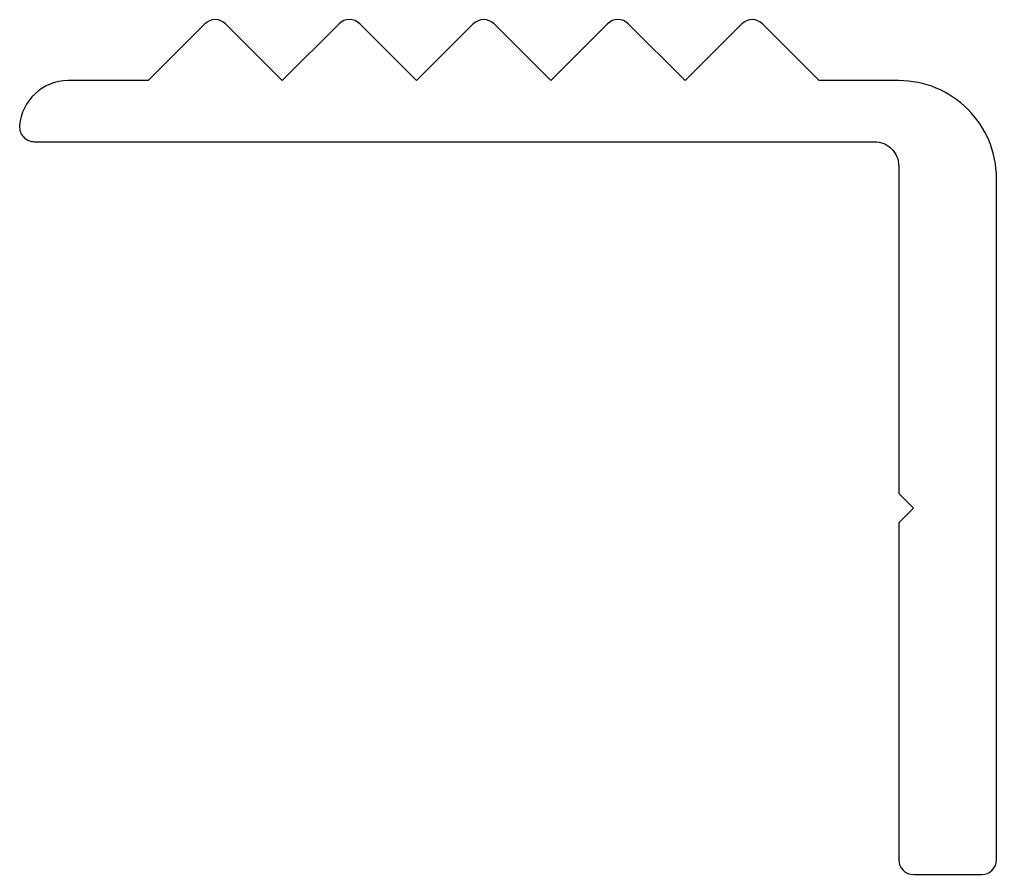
# Model space of a CAD drawing. Extents: x 144.3 to 164.3, y 212.4 to 229.9.
import ezdxf

# ---------------------------------------------------------------- set-up
doc = ezdxf.new("R2010")
doc.units = 0
doc.header["$LTSCALE"] = 15
doc.layers.get('0').update_dxf_attribs({"linetype": 'CONTINUOUS'})

msp = doc.modelspace()

# ---------------------------------------------------------------- linework, layer by layer
at = {"color": 0, "linetype": 'BYBLOCK', "ltscale": 0.05}
msp.add_lwpolyline([(148.493, 229.77, 0.414214), (148.069, 229.77), (146.907, 228.608), (145.275, 228.608, 0.393426), (144.278, 227.68, 0.435311), (144.577, 227.358), (161.775, 227.358, -0.414214), (162.275, 226.858), (162.275, 220.158), (162.575, 219.858), (162.275, 219.558), (162.275, 212.658, 0.414214), (162.575, 212.358), (163.975, 212.358, 0.414214), (164.275, 212.658), (164.275, 226.608, 0.414214), (162.275, 228.608), (160.649, 228.608), (159.487, 229.77, 0.414214), (159.063, 229.77), (157.901, 228.608), (156.739, 229.77, 0.414214), (156.314, 229.77), (155.152, 228.608), (153.99, 229.77, 0.414214), (153.566, 229.77), (152.404, 228.608), (151.242, 229.77, 0.414214), (150.817, 229.77), (149.655, 228.608)], format="xyb", close=True, dxfattribs=at)

doc.saveas('drawing.dxf')
